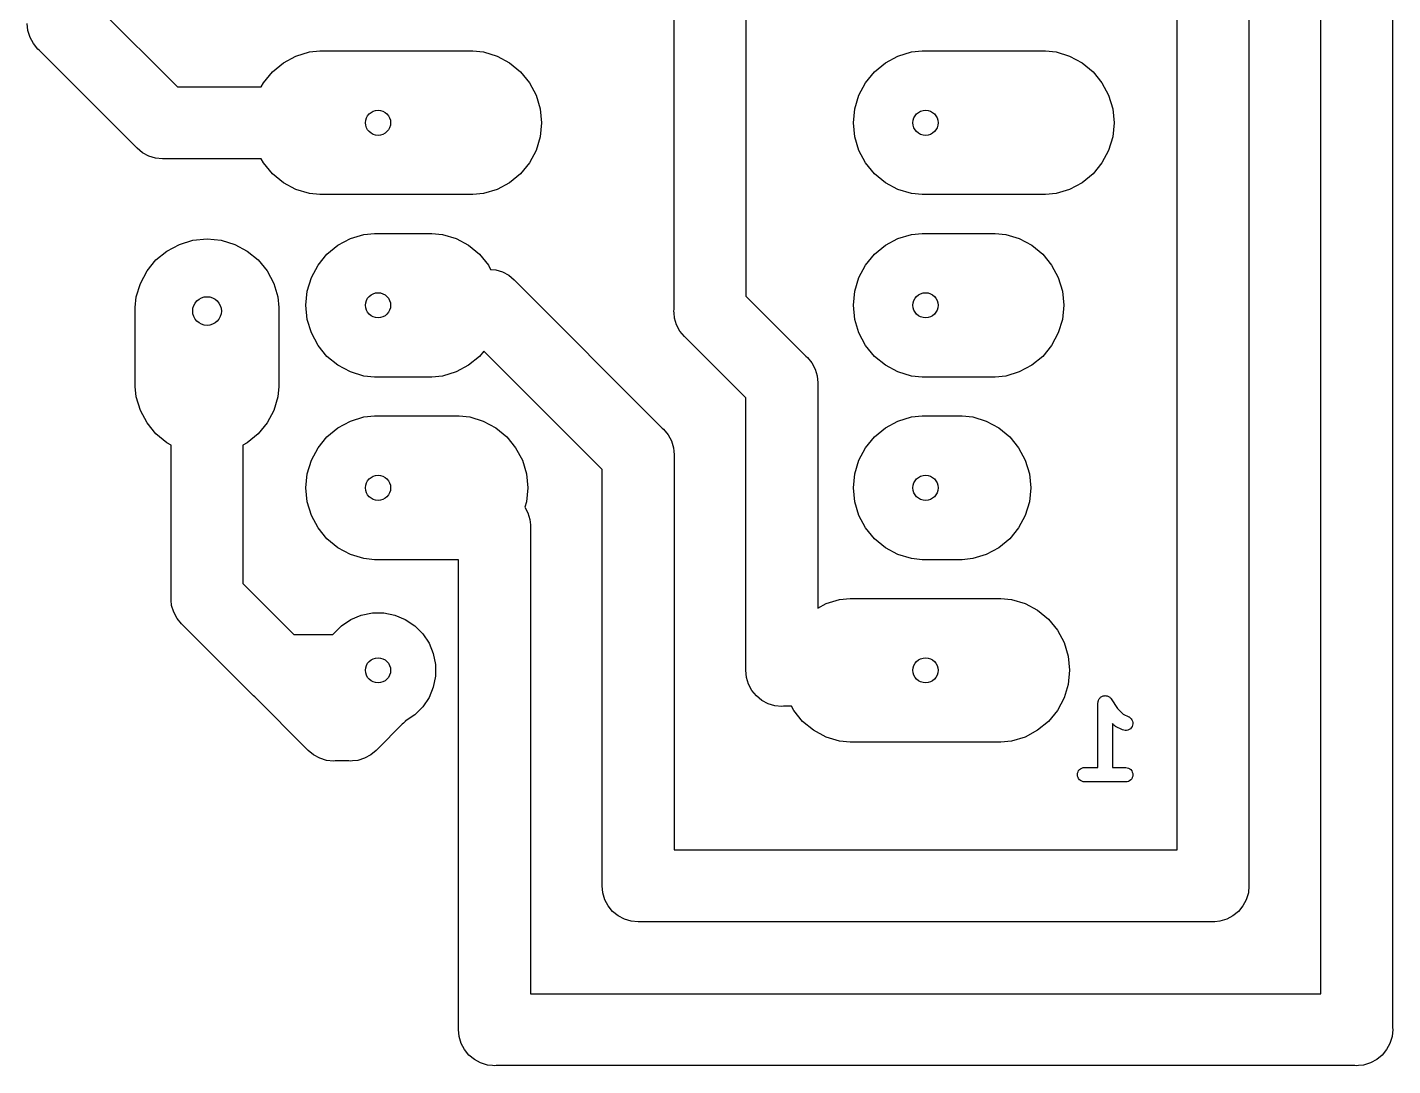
# Model space of a CAD drawing. Extents: x 126 to 147.5, y -120.5 to -80.5.
# Drawn here: x 128.5 to 147.5, y -120.5 to -106.05 of the extents above; entities that cross this region are included whole.
import ezdxf

# ---------------------------------------------------------------- set-up
doc = ezdxf.new("R2010")
doc.units = 0
doc.layers.add('BLACK', color=7, linetype='CONTINUOUS')

msp = doc.modelspace()

# ---------------------------------------------------------------- linework, layer by layer
at = {"layer": 'BLACK', "linetype": 'CONTINUOUS'}
for p, q in [((147.5, -84.0246), (147.5, -119.975)), ((146.5, -119.5), (146.5, -84.2071)), ((145.5, -85.0246), (145.5, -117.975)), ((144.5, -117.5), (144.5, -85.2071)), ((138.5, -92.0246), (138.5, -109.793)), ((137.5, -109.975), (137.5, -92.2071)), ((129.5, -105.793), (130.587, -106.88)), ((128.507, -106.098), (128.498, -106)), ((128.536, -106.192), (128.507, -106.098)), ((128.582, -106.279), (128.536, -106.192)), ((128.645, -106.355), (128.582, -106.279)), ((128.664, -106.371), (128.645, -106.355)), ((130.009, -107.716), (128.664, -106.371)), ((132.235, -106.452), (132.424, -106.394)), ((132.424, -106.394), (132.571, -106.38)), ((132.571, -106.38), (134.7, -106.38)), ((134.7, -106.38), (134.847, -106.394)), ((134.847, -106.394), (135.036, -106.452)), ((140.615, -106.452), (140.804, -106.394)), ((140.804, -106.394), (140.951, -106.38)), ((140.951, -106.38), (142.669, -106.38)), ((142.669, -106.38), (142.816, -106.394)), ((142.816, -106.394), (143.005, -106.452)), ((131.909, -106.669), (132.062, -106.545)), ((132.062, -106.545), (132.235, -106.452)), ((135.036, -106.452), (135.21, -106.545)), ((135.21, -106.545), (135.362, -106.669)), ((140.289, -106.669), (140.442, -106.545)), ((140.442, -106.545), (140.615, -106.452)), ((143.005, -106.452), (143.178, -106.545)), ((143.178, -106.545), (143.331, -106.669)), ((131.785, -106.822), (131.909, -106.669)), ((135.362, -106.669), (135.487, -106.822)), ((140.165, -106.822), (140.289, -106.669)), ((143.331, -106.669), (143.455, -106.822)), ((130.587, -106.88), (131.753, -106.88)), ((131.753, -106.88), (131.785, -106.822)), ((135.487, -106.822), (135.58, -106.995)), ((140.072, -106.995), (140.165, -106.822)), ((143.455, -106.822), (143.548, -106.995)), ((135.58, -106.995), (135.637, -107.184)), ((140.014, -107.184), (140.072, -106.995)), ((143.548, -106.995), (143.606, -107.184)), ((135.637, -107.184), (135.656, -107.38)), ((139.995, -107.38), (140.014, -107.184)), ((143.606, -107.184), (143.625, -107.38)), ((135.656, -107.38), (135.637, -107.576)), ((140.014, -107.576), (139.995, -107.38)), ((143.625, -107.38), (143.606, -107.576)), ((130.025, -107.735), (130.009, -107.716)), ((130.101, -107.798), (130.025, -107.735)), ((135.637, -107.576), (135.58, -107.765)), ((140.072, -107.765), (140.014, -107.576)), ((143.606, -107.576), (143.548, -107.765)), ((130.188, -107.844), (130.101, -107.798)), ((130.282, -107.873), (130.188, -107.844)), ((130.38, -107.882), (130.282, -107.873)), ((130.405, -107.88), (130.38, -107.882)), ((131.753, -107.88), (130.405, -107.88)), ((131.785, -107.938), (131.753, -107.88)), ((131.909, -108.091), (131.785, -107.938)), ((135.487, -107.938), (135.362, -108.091)), ((135.58, -107.765), (135.487, -107.938)), ((140.165, -107.938), (140.072, -107.765)), ((140.289, -108.091), (140.165, -107.938)), ((143.455, -107.938), (143.331, -108.091)), ((143.548, -107.765), (143.455, -107.938)), ((132.062, -108.215), (131.909, -108.091)), ((135.362, -108.091), (135.21, -108.215)), ((140.442, -108.215), (140.289, -108.091)), ((143.331, -108.091), (143.178, -108.215)), ((132.235, -108.308), (132.062, -108.215)), ((132.424, -108.366), (132.235, -108.308)), ((135.036, -108.308), (134.847, -108.366)), ((135.21, -108.215), (135.036, -108.308)), ((140.615, -108.308), (140.442, -108.215)), ((140.804, -108.366), (140.615, -108.308)), ((143.005, -108.308), (142.816, -108.366)), ((143.178, -108.215), (143.005, -108.308)), ((132.571, -108.38), (132.424, -108.366)), ((134.7, -108.38), (132.571, -108.38)), ((134.847, -108.366), (134.7, -108.38)), ((140.951, -108.38), (140.804, -108.366)), ((142.669, -108.38), (140.951, -108.38)), ((142.816, -108.366), (142.669, -108.38)), ((130.442, -109.165), (130.615, -109.072)), ((130.615, -109.072), (130.804, -109.014)), ((130.804, -109.014), (131, -108.995)), ((131, -108.995), (131.196, -109.014)), ((131.196, -109.014), (131.385, -109.072)), ((131.385, -109.072), (131.558, -109.165)), ((132.822, -109.085), (132.995, -108.992)), ((132.995, -108.992), (133.184, -108.934)), ((133.184, -108.934), (133.331, -108.92)), ((133.331, -108.92), (134.129, -108.92)), ((134.129, -108.92), (134.276, -108.934)), ((134.276, -108.934), (134.465, -108.992)), ((134.465, -108.992), (134.638, -109.085)), ((140.442, -109.085), (140.615, -108.992)), ((140.615, -108.992), (140.804, -108.934)), ((140.804, -108.934), (140.951, -108.92)), ((140.951, -108.92), (141.969, -108.92)), ((141.969, -108.92), (142.116, -108.934)), ((142.116, -108.934), (142.305, -108.992)), ((142.305, -108.992), (142.478, -109.085)), ((130.289, -109.289), (130.442, -109.165)), ((131.558, -109.165), (131.711, -109.289)), ((132.545, -109.362), (132.669, -109.209)), ((132.669, -109.209), (132.822, -109.085)), ((134.638, -109.085), (134.791, -109.209)), ((134.791, -109.209), (134.915, -109.362)), ((140.165, -109.362), (140.289, -109.209)), ((140.289, -109.209), (140.442, -109.085)), ((142.478, -109.085), (142.631, -109.209)), ((142.631, -109.209), (142.755, -109.362)), ((130.072, -109.615), (130.165, -109.442)), ((130.165, -109.442), (130.289, -109.289)), ((131.711, -109.289), (131.835, -109.442)), ((131.835, -109.442), (131.928, -109.615)), ((132.452, -109.535), (132.545, -109.362)), ((134.915, -109.362), (134.947, -109.42)), ((134.947, -109.42), (135.018, -109.427)), ((135.018, -109.427), (135.112, -109.456)), ((135.112, -109.456), (135.199, -109.502)), ((140.072, -109.535), (140.165, -109.362)), ((142.755, -109.362), (142.848, -109.535)), ((130.014, -109.804), (130.072, -109.615)), ((131.928, -109.615), (131.986, -109.804)), ((132.394, -109.724), (132.452, -109.535)), ((135.199, -109.502), (135.275, -109.565)), ((135.275, -109.565), (135.291, -109.584)), ((135.291, -109.584), (137.336, -111.629)), ((140.014, -109.724), (140.072, -109.535)), ((142.848, -109.535), (142.906, -109.724)), ((130, -109.951), (130.014, -109.804)), ((131.986, -109.804), (132, -109.951)), ((132.375, -109.92), (132.394, -109.724)), ((138.5, -109.793), (139.336, -110.629)), ((139.995, -109.92), (140.014, -109.724)), ((142.906, -109.724), (142.925, -109.92)), ((130, -111.049), (130, -109.951)), ((132, -109.951), (132, -111.049)), ((132.394, -110.116), (132.375, -109.92)), ((137.498, -110), (137.5, -109.975)), ((137.5, -110.025), (137.498, -110)), ((137.507, -110.098), (137.5, -110.025)), ((140.014, -110.116), (139.995, -109.92)), ((142.925, -109.92), (142.906, -110.116)), ((132.452, -110.305), (132.394, -110.116)), ((137.536, -110.192), (137.507, -110.098)), ((137.582, -110.279), (137.536, -110.192)), ((140.072, -110.305), (140.014, -110.116)), ((142.906, -110.116), (142.848, -110.305)), ((132.545, -110.478), (132.452, -110.305)), ((137.645, -110.355), (137.582, -110.279)), ((137.664, -110.371), (137.645, -110.355)), ((138.5, -111.207), (137.664, -110.371)), ((140.165, -110.478), (140.072, -110.305)), ((142.848, -110.305), (142.755, -110.478)), ((132.669, -110.631), (132.545, -110.478)), ((134.85, -110.558), (134.791, -110.631)), ((136.5, -112.207), (134.85, -110.558)), ((140.289, -110.631), (140.165, -110.478)), ((142.755, -110.478), (142.631, -110.631)), ((132.822, -110.755), (132.669, -110.631)), ((132.995, -110.848), (132.822, -110.755)), ((134.638, -110.755), (134.465, -110.848)), ((134.791, -110.631), (134.638, -110.755)), ((139.336, -110.629), (139.355, -110.645)), ((139.355, -110.645), (139.418, -110.721)), ((139.418, -110.721), (139.464, -110.808)), ((140.442, -110.755), (140.289, -110.631)), ((140.615, -110.848), (140.442, -110.755)), ((142.478, -110.755), (142.305, -110.848)), ((142.631, -110.631), (142.478, -110.755)), ((133.184, -110.906), (132.995, -110.848)), ((133.331, -110.92), (133.184, -110.906)), ((134.129, -110.92), (133.331, -110.92)), ((134.276, -110.906), (134.129, -110.92)), ((134.465, -110.848), (134.276, -110.906)), ((139.464, -110.808), (139.493, -110.902)), ((139.493, -110.902), (139.502, -111)), ((140.804, -110.906), (140.615, -110.848)), ((140.951, -110.92), (140.804, -110.906)), ((141.969, -110.92), (140.951, -110.92)), ((142.116, -110.906), (141.969, -110.92)), ((142.305, -110.848), (142.116, -110.906)), ((130.014, -111.196), (130, -111.049)), ((132, -111.049), (131.986, -111.196)), ((139.502, -111), (139.5, -111.025)), ((139.5, -111.025), (139.5, -114.133)), ((130.072, -111.385), (130.014, -111.196)), ((131.986, -111.196), (131.928, -111.385)), ((138.5, -114.975), (138.5, -111.207)), ((130.165, -111.558), (130.072, -111.385)), ((131.928, -111.385), (131.835, -111.558)), ((132.822, -111.625), (132.995, -111.532)), ((132.995, -111.532), (133.184, -111.474)), ((133.184, -111.474), (133.331, -111.46)), ((133.331, -111.46), (134.509, -111.46)), ((134.509, -111.46), (134.656, -111.474)), ((134.656, -111.474), (134.845, -111.532)), ((134.845, -111.532), (135.018, -111.625)), ((140.442, -111.625), (140.615, -111.532)), ((140.615, -111.532), (140.804, -111.474)), ((140.804, -111.474), (140.951, -111.46)), ((140.951, -111.46), (141.509, -111.46)), ((141.509, -111.46), (141.656, -111.474)), ((141.656, -111.474), (141.845, -111.532)), ((141.845, -111.532), (142.018, -111.625)), ((130.289, -111.711), (130.165, -111.558)), ((130.442, -111.835), (130.289, -111.711)), ((131.711, -111.711), (131.558, -111.835)), ((131.835, -111.558), (131.711, -111.711)), ((132.669, -111.749), (132.822, -111.625)), ((135.018, -111.625), (135.171, -111.749)), ((137.336, -111.629), (137.355, -111.645)), ((137.355, -111.645), (137.418, -111.721)), ((137.418, -111.721), (137.464, -111.808)), ((140.289, -111.749), (140.442, -111.625)), ((142.018, -111.625), (142.171, -111.749)), ((130.5, -111.867), (130.442, -111.835)), ((130.5, -113.975), (130.5, -111.867)), ((131.558, -111.835), (131.5, -111.867)), ((131.5, -111.867), (131.5, -113.793)), ((132.452, -112.075), (132.545, -111.902)), ((132.545, -111.902), (132.669, -111.749)), ((135.171, -111.749), (135.295, -111.902)), ((135.295, -111.902), (135.388, -112.075)), ((137.464, -111.808), (137.493, -111.902)), ((137.493, -111.902), (137.497, -111.95)), ((140.072, -112.075), (140.165, -111.902)), ((140.165, -111.902), (140.289, -111.749)), ((142.171, -111.749), (142.295, -111.902)), ((142.295, -111.902), (142.388, -112.075)), ((132.394, -112.264), (132.452, -112.075)), ((135.388, -112.075), (135.446, -112.264)), ((137.497, -111.95), (137.502, -112)), ((137.502, -112), (137.5, -112.025)), ((137.5, -112.025), (137.5, -117.5)), ((140.014, -112.264), (140.072, -112.075)), ((142.388, -112.075), (142.446, -112.264)), ((132.375, -112.46), (132.394, -112.264)), ((135.446, -112.264), (135.465, -112.46)), ((136.5, -117.975), (136.5, -112.207)), ((139.995, -112.46), (140.014, -112.264)), ((142.446, -112.264), (142.465, -112.46)), ((132.394, -112.656), (132.375, -112.46)), ((135.465, -112.46), (135.446, -112.656)), ((140.014, -112.656), (139.995, -112.46)), ((142.465, -112.46), (142.446, -112.656)), ((132.452, -112.845), (132.394, -112.656)), ((135.446, -112.656), (135.423, -112.731)), ((140.072, -112.845), (140.014, -112.656)), ((142.446, -112.656), (142.388, -112.845)), ((132.545, -113.018), (132.452, -112.845)), ((135.423, -112.731), (135.464, -112.808)), ((135.464, -112.808), (135.493, -112.902)), ((140.165, -113.018), (140.072, -112.845)), ((142.388, -112.845), (142.295, -113.018)), ((132.669, -113.171), (132.545, -113.018)), ((135.493, -112.902), (135.5, -112.975)), ((135.5, -112.975), (135.5, -112.975)), ((135.5, -112.975), (135.502, -113)), ((135.502, -113), (135.5, -113.025)), ((135.5, -113.025), (135.5, -119.5)), ((140.289, -113.171), (140.165, -113.018)), ((142.295, -113.018), (142.171, -113.171)), ((132.822, -113.295), (132.669, -113.171)), ((140.442, -113.295), (140.289, -113.171)), ((142.171, -113.171), (142.018, -113.295)), ((132.995, -113.388), (132.822, -113.295)), ((133.184, -113.446), (132.995, -113.388)), ((133.331, -113.46), (133.184, -113.446)), ((140.615, -113.388), (140.442, -113.295)), ((140.804, -113.446), (140.615, -113.388)), ((140.951, -113.46), (140.804, -113.446)), ((141.656, -113.446), (141.509, -113.46)), ((141.845, -113.388), (141.656, -113.446)), ((142.018, -113.295), (141.845, -113.388)), ((134.5, -113.46), (133.331, -113.46)), ((134.5, -119.975), (134.5, -113.46)), ((141.509, -113.46), (140.951, -113.46)), ((131.5, -113.793), (132.207, -114.5)), ((130.498, -114), (130.5, -113.975)), ((130.5, -114.025), (130.498, -114)), ((139.615, -114.072), (139.804, -114.014)), ((139.804, -114.014), (139.951, -114)), ((139.951, -114), (142.049, -114)), ((142.049, -114), (142.196, -114.014)), ((142.196, -114.014), (142.385, -114.072)), ((130.507, -114.098), (130.5, -114.025)), ((130.536, -114.192), (130.507, -114.098)), ((130.582, -114.279), (130.536, -114.192)), ((133.147, -114.231), (133.301, -114.2)), ((133.301, -114.2), (133.459, -114.2)), ((133.459, -114.2), (133.613, -114.231)), ((139.5, -114.133), (139.615, -114.072)), ((142.385, -114.072), (142.558, -114.165)), ((142.558, -114.165), (142.711, -114.289)), ((130.645, -114.355), (130.582, -114.279)), ((130.664, -114.371), (130.645, -114.355)), ((131.629, -115.336), (130.664, -114.371)), ((132.759, -114.49), (132.87, -114.379)), ((132.87, -114.379), (133.001, -114.291)), ((133.001, -114.291), (133.147, -114.231)), ((133.613, -114.231), (133.759, -114.291)), ((133.759, -114.291), (133.89, -114.379)), ((133.89, -114.379), (134.001, -114.49)), ((142.711, -114.289), (142.835, -114.442)), ((132.207, -114.5), (132.752, -114.5)), ((132.752, -114.5), (132.759, -114.49)), ((134.001, -114.49), (134.089, -114.621)), ((142.835, -114.442), (142.928, -114.615)), ((134.089, -114.621), (134.149, -114.767)), ((134.149, -114.767), (134.18, -114.921)), ((142.928, -114.615), (142.986, -114.804)), ((134.18, -114.921), (134.18, -115.079)), ((142.986, -114.804), (143.005, -115)), ((134.18, -115.079), (134.149, -115.233)), ((138.498, -115), (138.5, -114.975)), ((138.507, -115.098), (138.498, -115)), ((138.536, -115.192), (138.507, -115.098)), ((143.005, -115), (142.986, -115.196)), ((131.645, -115.355), (131.629, -115.336)), ((134.149, -115.233), (134.089, -115.379)), ((138.582, -115.279), (138.536, -115.192)), ((138.645, -115.355), (138.582, -115.279)), ((142.986, -115.196), (142.928, -115.385)), ((143.472, -115.357), (143.481, -115.354)), ((143.481, -115.354), (143.491, -115.353)), ((143.481, -115.354), (143.481, -115.354)), ((143.481, -115.354), (143.481, -115.354)), ((143.491, -115.353), (143.501, -115.352)), ((143.501, -115.352), (143.501, -115.352)), ((143.501, -115.352), (143.51, -115.353)), ((143.501, -115.352), (143.501, -115.352)), ((143.51, -115.353), (143.52, -115.354)), ((143.52, -115.354), (143.52, -115.354)), ((143.52, -115.354), (143.52, -115.354)), ((143.52, -115.354), (143.529, -115.357)), ((131.664, -115.371), (131.645, -115.355)), ((132.389, -116.096), (131.664, -115.371)), ((134.001, -115.51), (133.89, -115.621)), ((134.089, -115.379), (134.001, -115.51)), ((138.721, -115.418), (138.645, -115.355)), ((138.808, -115.464), (138.721, -115.418)), ((138.902, -115.493), (138.808, -115.464)), ((139, -115.502), (138.902, -115.493)), ((139.025, -115.5), (139, -115.502)), ((139.133, -115.5), (139.025, -115.5)), ((139.165, -115.558), (139.133, -115.5)), ((142.928, -115.385), (142.835, -115.558)), ((143.4, -115.451), (143.401, -115.441)), ((143.4, -115.452), (143.4, -115.451)), ((143.4, -115.451), (143.4, -115.451)), ((143.4, -115.451), (143.4, -115.451)), ((143.4, -115.451), (143.4, -115.451)), ((143.4, -116.352), (143.4, -115.452)), ((143.401, -115.441), (143.402, -115.432)), ((143.402, -115.432), (143.405, -115.422)), ((143.402, -115.432), (143.402, -115.432)), ((143.402, -115.432), (143.402, -115.432)), ((143.405, -115.422), (143.408, -115.413)), ((143.408, -115.413), (143.413, -115.404)), ((143.408, -115.413), (143.408, -115.413)), ((143.408, -115.413), (143.408, -115.413)), ((143.413, -115.404), (143.417, -115.396)), ((143.417, -115.396), (143.424, -115.389)), ((143.417, -115.396), (143.417, -115.396)), ((143.417, -115.396), (143.417, -115.396)), ((143.424, -115.389), (143.43, -115.381)), ((143.43, -115.381), (143.437, -115.375)), ((143.43, -115.381), (143.43, -115.381)), ((143.43, -115.381), (143.43, -115.381)), ((143.437, -115.375), (143.445, -115.369)), ((143.445, -115.369), (143.453, -115.364)), ((143.445, -115.369), (143.445, -115.369)), ((143.445, -115.369), (143.445, -115.369)), ((143.453, -115.364), (143.462, -115.36)), ((143.462, -115.36), (143.462, -115.36)), ((143.462, -115.36), (143.463, -115.36)), ((143.463, -115.36), (143.472, -115.357)), ((143.529, -115.357), (143.539, -115.36)), ((143.539, -115.36), (143.539, -115.36)), ((143.539, -115.36), (143.539, -115.36)), ((143.539, -115.36), (143.547, -115.365)), ((143.547, -115.365), (143.556, -115.369)), ((143.556, -115.369), (143.556, -115.369)), ((143.556, -115.369), (143.556, -115.369)), ((143.556, -115.369), (143.563, -115.375)), ((143.563, -115.375), (143.571, -115.382)), ((143.571, -115.382), (143.571, -115.382)), ((143.571, -115.382), (143.571, -115.382)), ((143.571, -115.382), (143.577, -115.389)), ((143.577, -115.389), (143.583, -115.397)), ((143.583, -115.397), (143.673, -115.532)), ((143.673, -115.532), (143.75, -115.608)), ((133.756, -115.71), (133.735, -115.735)), ((133.759, -115.709), (133.756, -115.71)), ((133.89, -115.621), (133.759, -115.709)), ((139.289, -115.711), (139.165, -115.558)), ((139.442, -115.835), (139.289, -115.711)), ((142.711, -115.711), (142.558, -115.835)), ((142.835, -115.558), (142.711, -115.711)), ((143.75, -115.608), (143.83, -115.649)), ((143.83, -115.649), (143.832, -115.649)), ((143.832, -115.649), (143.848, -115.66)), ((143.848, -115.66), (143.862, -115.674)), ((143.862, -115.674), (143.873, -115.69)), ((143.873, -115.69), (143.881, -115.707)), ((143.881, -115.707), (143.885, -115.727)), ((143.885, -115.727), (143.885, -115.746)), ((133.716, -115.751), (133.371, -116.096)), ((133.735, -115.735), (133.716, -115.751)), ((139.615, -115.928), (139.442, -115.835)), ((142.558, -115.835), (142.385, -115.928)), ((143.62, -115.761), (143.6, -115.741)), ((143.6, -115.741), (143.6, -116.352)), ((143.624, -115.765), (143.62, -115.761)), ((143.628, -115.769), (143.624, -115.765)), ((143.632, -115.771), (143.628, -115.769)), ((143.635, -115.774), (143.632, -115.771)), ((143.64, -115.776), (143.635, -115.774)), ((143.645, -115.779), (143.64, -115.776)), ((143.646, -115.78), (143.645, -115.779)), ((143.741, -115.828), (143.646, -115.78)), ((143.759, -115.835), (143.741, -115.828)), ((143.778, -115.838), (143.759, -115.835)), ((143.798, -115.837), (143.778, -115.838)), ((143.817, -115.833), (143.798, -115.837)), ((143.835, -115.825), (143.817, -115.833)), ((143.851, -115.814), (143.835, -115.825)), ((143.864, -115.8), (143.851, -115.814)), ((143.875, -115.783), (143.864, -115.8)), ((143.882, -115.765), (143.875, -115.783)), ((143.885, -115.746), (143.882, -115.765)), ((132.405, -116.115), (132.389, -116.096)), ((133.371, -116.096), (133.355, -116.115)), ((139.804, -115.986), (139.615, -115.928)), ((139.951, -116), (139.804, -115.986)), ((142.049, -116), (139.951, -116)), ((142.196, -115.986), (142.049, -116)), ((142.385, -115.928), (142.196, -115.986)), ((132.481, -116.178), (132.405, -116.115)), ((132.568, -116.224), (132.481, -116.178)), ((132.662, -116.253), (132.568, -116.224)), ((132.76, -116.262), (132.662, -116.253)), ((132.785, -116.26), (132.76, -116.262)), ((132.975, -116.26), (132.785, -116.26)), ((133, -116.262), (132.975, -116.26)), ((133.025, -116.26), (133, -116.262)), ((133.098, -116.253), (133.025, -116.26)), ((133.192, -116.224), (133.098, -116.253)), ((133.279, -116.178), (133.192, -116.224)), ((133.355, -116.115), (133.279, -116.178)), ((143.114, -116.452), (143.116, -116.432)), ((143.116, -116.471), (143.114, -116.452)), ((143.116, -116.432), (143.122, -116.414)), ((143.122, -116.49), (143.116, -116.471)), ((143.122, -116.414), (143.131, -116.396)), ((143.131, -116.507), (143.122, -116.49)), ((143.131, -116.396), (143.144, -116.381)), ((143.144, -116.381), (143.159, -116.369)), ((143.159, -116.369), (143.176, -116.36)), ((143.176, -116.36), (143.195, -116.354)), ((143.195, -116.354), (143.214, -116.352)), ((143.214, -116.352), (143.4, -116.352)), ((143.6, -116.352), (143.786, -116.352)), ((143.786, -116.352), (143.787, -116.352)), ((143.787, -116.352), (143.807, -116.355)), ((143.807, -116.355), (143.825, -116.36)), ((143.825, -116.36), (143.842, -116.37)), ((143.842, -116.37), (143.857, -116.382)), ((143.857, -116.382), (143.869, -116.398)), ((143.869, -116.398), (143.878, -116.415)), ((143.878, -116.491), (143.869, -116.508)), ((143.878, -116.415), (143.884, -116.434)), ((143.884, -116.472), (143.878, -116.491)), ((143.884, -116.434), (143.886, -116.453)), ((143.886, -116.453), (143.884, -116.472)), ((143.143, -116.522), (143.131, -116.507)), ((143.158, -116.535), (143.143, -116.522)), ((143.175, -116.544), (143.158, -116.535)), ((143.193, -116.55), (143.175, -116.544)), ((143.213, -116.552), (143.193, -116.55)), ((143.214, -116.552), (143.213, -116.552)), ((143.786, -116.552), (143.214, -116.552)), ((143.805, -116.55), (143.786, -116.552)), ((143.824, -116.545), (143.805, -116.55)), ((143.841, -116.536), (143.824, -116.545)), ((143.856, -116.523), (143.841, -116.536)), ((143.869, -116.508), (143.856, -116.523)), ((137.5, -117.5), (144.5, -117.5)), ((136.498, -118), (136.5, -117.975)), ((136.507, -118.098), (136.498, -118)), ((145.502, -118), (145.493, -118.098)), ((145.5, -117.975), (145.502, -118)), ((136.536, -118.192), (136.507, -118.098)), ((136.582, -118.279), (136.536, -118.192)), ((145.464, -118.192), (145.418, -118.279)), ((145.493, -118.098), (145.464, -118.192)), ((136.645, -118.355), (136.582, -118.279)), ((136.721, -118.418), (136.645, -118.355)), ((145.355, -118.355), (145.279, -118.418)), ((145.418, -118.279), (145.355, -118.355)), ((136.808, -118.464), (136.721, -118.418)), ((136.902, -118.493), (136.808, -118.464)), ((137, -118.502), (136.902, -118.493)), ((137.025, -118.5), (137, -118.502)), ((144.975, -118.5), (137.025, -118.5)), ((145, -118.502), (144.975, -118.5)), ((145.025, -118.5), (145, -118.502)), ((145.098, -118.493), (145.025, -118.5)), ((145.192, -118.464), (145.098, -118.493)), ((145.279, -118.418), (145.192, -118.464)), ((135.5, -119.5), (146.5, -119.5)), ((134.498, -120), (134.5, -119.975)), ((134.507, -120.098), (134.498, -120)), ((134.536, -120.192), (134.507, -120.098)), ((147.493, -120.098), (147.464, -120.192)), ((147.502, -120), (147.493, -120.098)), ((147.5, -119.975), (147.502, -120)), ((134.582, -120.279), (134.536, -120.192)), ((134.645, -120.355), (134.582, -120.279)), ((147.418, -120.279), (147.355, -120.355)), ((147.464, -120.192), (147.418, -120.279)), ((134.721, -120.418), (134.645, -120.355)), ((134.808, -120.464), (134.721, -120.418)), ((134.902, -120.493), (134.808, -120.464)), ((147.192, -120.464), (147.098, -120.493)), ((147.279, -120.418), (147.192, -120.464)), ((147.355, -120.355), (147.279, -120.418)), ((134.975, -120.5), (134.902, -120.493)), ((135, -120.502), (134.975, -120.5)), ((135.025, -120.5), (135, -120.502)), ((146.975, -120.5), (135.025, -120.5)), ((147, -120.502), (146.975, -120.5)), ((147.025, -120.5), (147, -120.502)), ((147.098, -120.493), (147.025, -120.5))]:
    msp.add_line(p, q, dxfattribs=at)
at = {"layer": 'BLACK'}
for centre, radius in [((133.38, -107.38), 0.175), ((141, -107.38), 0.175), ((131, -110), 0.2), ((133.38, -109.92), 0.175), ((141, -109.92), 0.175), ((133.38, -112.46), 0.175), ((141, -112.46), 0.175), ((133.38, -115), 0.175), ((141, -115), 0.175)]:
    msp.add_circle(centre, radius, dxfattribs=at)

doc.saveas('drawing.dxf')
